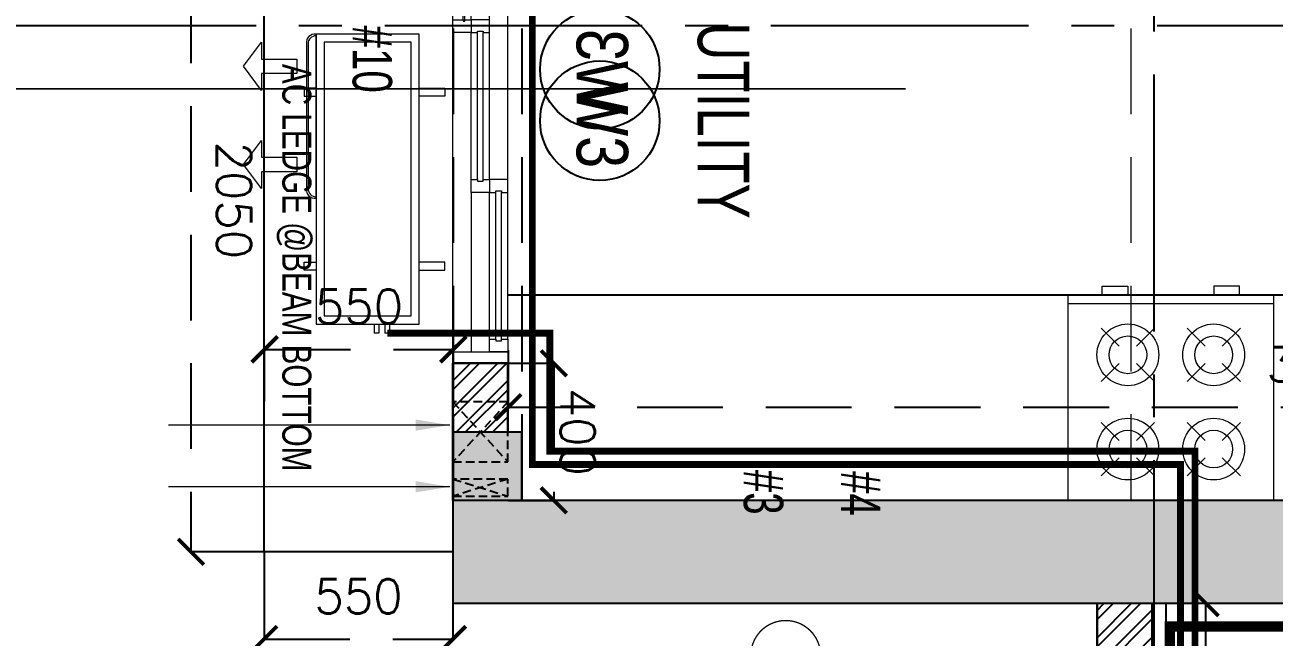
# Model space of a CAD drawing. Header units: millimetres. Extents: x -414464 to 1686, y -90036 to 108605.
# Drawn here: x -114048 to -110410, y -78533 to -76748 of the extents above; entities that cross this region are included whole.
import ezdxf
from ezdxf.enums import TextEntityAlignment as Align

# ---------------------------------------------------------------- set-up
doc = ezdxf.new("R2010")
doc.units = ezdxf.units.MM
doc.header["$LTSCALE"] = 1000
doc.header["$MEASUREMENT"] = 0
for name, pattern in [('$1$AUDIT_D_120904163729-0', [0]), ('$36$HIDDEN', [0.375, 0.25, -0.125]), ('3BHK-A$1$AUDIT_D_120904163729-0', [0]), ('3BHK-A$1$DASHED', [0.75, 0.5, -0.25]), ('3BHK-A$1$HIDDEN', [0.375, 0.25, -0.125]), ('3BHK-A$1$PHANTOM2', [1.25, 0.625, -0.125, 0.125, -0.125, 0.125, -0.125]), ('AUDIT_D_120904163729-0', [0]), ('T8 - TYPICAL FLOOR CORE$1$HIDDEN', [0.375, 0.25, -0.125]), ('T8(T9 IS SIMILAR) - DIMENSION & TEXTING$1$( Hidden )', [0.375, 0.25, -0.125]), ('T8(T9 IS SIMILAR) - DIMENSION & TEXTING$1$AUDIT_D_120904163729-0', [0]), ('T8(T9 IS SIMILAR) - DIMENSION & TEXTING$1$HIDDEN', [0.375, 0.25, -0.125]), ('T8(T9 IS SIMILAR)$1$$0$HIDDEN', [0.375, 0.25, -0.125]), ('T8(T9 IS SIMILAR)$1$HIDDEN', [0.375, 0.25, -0.125]), ('T8_PROFILE SECTIONS$0$HIDDEN', [0.375, 0.25, -0.125]), ('T8_PROFILE SECTIONS$0$PHANTOM2', [1.25, 0.625, -0.125, 0.125, -0.125, 0.125, -0.125]), ('T8_REFUGE COLUMNS$1$CENTER2', [1.125, 0.75, -0.125, 0.125, -0.125])]:
    doc.linetypes.add(name, pattern=pattern)
doc.layers.get('0').update_dxf_attribs({"linetype": 'AUDIT_D_120904163729-0'})
for name, color, linetype in [('$0$A-HATCH -160', 251, '$1$AUDIT_D_120904163729-0'), ('$21$A-DIMENSIONS', 2, '$36$HIDDEN'), ('3BHK-A$1$$0$a-KIT FIX', 251, 'Continuous'), ('3BHK-A$1$$0$a-window-no', 125, 'Continuous'), ('3BHK-A$1$A-HATCH -160', 251, '3BHK-A$1$AUDIT_D_120904163729-0'), ('a-rcc', 3, 'Continuous'), ('T8 - TYPICAL FLOOR CORE$1$A-DIMENSIONS', 2, 'T8 - TYPICAL FLOOR CORE$1$HIDDEN'), ('T8 - TYPICAL FLOOR CORE$1$A-SLAB SUNK-AC LEDGES', 251, 'T8 - TYPICAL FLOOR CORE$1$HIDDEN'), ('T8(T9 IS SIMILAR) - DIMENSION & TEXTING$1$A-DIMENSIONS', 2, 'T8(T9 IS SIMILAR) - DIMENSION & TEXTING$1$HIDDEN'), ('T8(T9 IS SIMILAR) - DIMENSION & TEXTING$1$A-FIRE FIGHTING', 7, 'T8(T9 IS SIMILAR) - DIMENSION & TEXTING$1$AUDIT_D_120904163729-0'), ('T8(T9 IS SIMILAR) - DIMENSION & TEXTING$1$a-window-no', 125, 'Continuous'), ('T8(T9 IS SIMILAR)$1$$6$a-beam 2', 50, 'Continuous'), ('T8(T9 IS SIMILAR)$1$S-BEAM', 20, 'T8(T9 IS SIMILAR)$1$$0$HIDDEN'), ('T8_PROFILE SECTIONS$0$A-PROFILE SECTIONS', 81, 'T8_PROFILE SECTIONS$0$PHANTOM2'), ('T8_REFUGE COLUMNS$1$A-CENTERLINE', 193, 'T8_REFUGE COLUMNS$1$CENTER2'), ('T8_REFUGE COLUMNS$1$A-RCC COLS', 3, 'Continuous'), ('T8_REFUGE COLUMNS$1$A-SHEAR WALL THICKENING', 3, 'Continuous'), ('T8_TYPICAL COLUMNS$1$A-RCC COLS', 3, 'Continuous'), ('T8_TYPICAL COLUMNS$1$A-SHEAR WALL THICKENING', 3, 'Continuous')]:
    doc.layers.add(name, color=color, linetype=linetype)
for name, color, linetype, lineweight in [('3BHK-A$1$$0$Window', 4, 'Continuous', 20), ('3BHK-A$1$$1$a-TOI-fixtures', 251, 'Continuous', 0), ('3BHK-A$1$$1$A-WALL- 160', 6, 'Continuous', 30), ('3BHK-A$1$A-AC DRAIN PIPE', 94, 'Continuous', 18), ('3BHK-A$1$A-AC PIPE', 151, 'Continuous', 20), ('3BHK-A$1$A-ODU', 30, 'Continuous', 20), ('3BHK-A$1$A-WALL- 160', 6, 'Continuous', 30), ('T8(T9 IS SIMILAR) - DIMENSION & TEXTING$1$a-Text', 4, 'Continuous', 0), ('T8(T9 IS SIMILAR) - DIMENSION & TEXTING$1$R0-18-10-2014-T1-1st Podium Floor Plan$0$Text', 2, 'Continuous', 0), ('T8(T9 IS SIMILAR) - DIMENSION & TEXTING$1$T8 - TYPICAL FLOOR CORE$0$$1$a-Text', 4, 'Continuous', 0), ('T8(T9 IS SIMILAR) - DIMENSION & TEXTING$1$U-IPD-WS-FIRE', 1, 'Continuous', 40), ('T8(T9 IS SIMILAR)$1$D&W', 8, 'Continuous', 25), ('T8(T9 IS SIMILAR)$1$SCPL BEAM', 191, 'T8(T9 IS SIMILAR)$1$$0$HIDDEN', 13), ('T8_REFUGE COLUMNS$1$A-COLUMN NO size reduce', 81, 'Continuous', 25)]:
    doc.layers.add(name, color=color, linetype=linetype, lineweight=lineweight)
doc.layers.add('T8_REFUGE COLUMNS$1$COL-HATCH', color=7, linetype='Continuous', lineweight=25, true_color=0xa3a3a3)
doc.styles.add('3BHK-A$1$$0$LODHA STANDERD', font='sanss___.ttf')
doc.styles.add('T8 - TYPICAL FLOOR CORE$1$Romans 1', font='romans.shx', dxfattribs={"height": 100})
doc.styles.add('T8(T9 IS SIMILAR) - DIMENSION & TEXTING$1$ARIAL ARROW', font='swisscl.ttf')
doc.styles.add('T8(T9 IS SIMILAR) - DIMENSION & TEXTING$1$LODHA STANDERD', font='sanss___.ttf')
doc.styles.add('T8(T9 IS SIMILAR) - DIMENSION & TEXTING$1$Romans 1', font='romans.shx', dxfattribs={"height": 100})
doc.styles.add('T8(T9 IS SIMILAR) - DIMENSION & TEXTING$1$T8 - TYPICAL FLOOR CORE$0$$1$ARIAL ARROW', font='swisscl.ttf')
doc.styles.add('T8(T9 IS SIMILAR) - DIMENSION & TEXTING$1$Tahoma', font='tahoma.ttf')
doc.dimstyles.new('T8 - TYPICAL FLOOR CORE$1$ALPINE S', dxfattribs={"dimscale": 0, "dimtxt": 100, "dimasz": 75, "dimexe": 0, "dimexo": 0, "dimgap": 75, "dimtad": 1, "dimdec": 0, "dimzin": 0, "dimdsep": 46, "dimtxsty": 'T8 - TYPICAL FLOOR CORE$1$Romans 1', "dimblk": 'T8 - TYPICAL FLOOR CORE$1$_ArchTick', "dimcen": 0.09, "dimclrd": 256, "dimclre": 256, "dimclrt": 7, "dimadec": 0, "dimazin": 0, "dimtfac": 1, "dimtdec": 0, "dimtofl": 0, "dimtmove": 1, "dimatfit": 0, "dimldrblk": 'T8 - TYPICAL FLOOR CORE$1$_Open90', "dimfxl": 1, "dimtolj": 1, "dimtzin": 0, "dimarcsym": 0})
doc.dimstyles.new('T8(T9 IS SIMILAR) - DIMENSION & TEXTING$1$ALPINE S', dxfattribs={"dimscale": 0, "dimtxt": 100, "dimasz": 75, "dimexe": 0, "dimexo": 0, "dimgap": 75, "dimtad": 1, "dimdec": 0, "dimzin": 0, "dimdsep": 46, "dimtxsty": 'T8(T9 IS SIMILAR) - DIMENSION & TEXTING$1$Romans 1', "dimblk": 'T8(T9 IS SIMILAR) - DIMENSION & TEXTING$1$_ArchTick', "dimcen": 0.09, "dimclrd": 256, "dimclre": 256, "dimclrt": 7, "dimadec": 0, "dimazin": 0, "dimtfac": 1, "dimtdec": 0, "dimtofl": 0, "dimtmove": 1, "dimatfit": 0, "dimldrblk": 'T8(T9 IS SIMILAR) - DIMENSION & TEXTING$1$_Open90', "dimfxl": 1, "dimtolj": 1, "dimtzin": 0, "dimarcsym": 0})
doc.dimstyles.new('T8(T9 IS SIMILAR) - DIMENSION & TEXTING$1$SAMATA STD', dxfattribs={"dimtxt": 100, "dimasz": 50, "dimexe": 50, "dimexo": 50, "dimgap": 10, "dimtad": 0, "dimdec": 0, "dimrnd": 5, "dimzin": 0, "dimdsep": 46, "dimtxsty": 'T8(T9 IS SIMILAR) - DIMENSION & TEXTING$1$Tahoma', "dimblk": 'T8(T9 IS SIMILAR) - DIMENSION & TEXTING$1$_Origin2', "dimcen": -50, "dimdle": 50, "dimclrd": 7, "dimclre": 7, "dimclrt": 7, "dimadec": 0, "dimazin": 0, "dimtfac": 1, "dimtdec": 0, "dimtmove": 1, "dimatfit": 3, "dimfxl": 150, "dimtfill": 1, "dimtolj": 1, "dimtzin": 0, "dimlwd": -1, "dimlwe": -1, "dimarcsym": 0})
pattern_1 = [(45, (-0.65, 1285.594), (-39.77475644, 39.77475644), []), (45, (25.864, 1285.594), (-39.77475644, 39.77475644), [])]

# ---------------------------------------------------------------- blocks, each defined once
blk = doc.blocks.new('T8_REFUGE COLUMNS$1$A$C277F3394')
at = {"layer": 'T8_REFUGE COLUMNS$1$A-SHEAR WALL THICKENING', "linetype": 'ByBlock', "true_color": 0xa3a3a3}
h = blk.add_hatch(color=253, dxfattribs=at)
h.dxf.hatch_style = 1
h.paths.add_polyline_path([(13070.2, -185), (13270.2, -185), (13270.2, -385), (13070.2, -385)])
at = {"layer": 'T8_REFUGE COLUMNS$1$A-SHEAR WALL THICKENING', "linetype": 'ByBlock'}
blk.add_lwpolyline([(13070.2, -185), (13270.2, -185), (13270.2, -385), (13070.2, -385)], close=True, dxfattribs=at)
blk = doc.blocks.new('T8_REFUGE COLUMNS$1$A$C46A13422')
at = {"layer": 'T8_REFUGE COLUMNS$1$A-SHEAR WALL THICKENING', "linetype": 'ByBlock'}
blk.add_blockref('T8_REFUGE COLUMNS$1$A$C277F3394', (-5609.8, -7500), dxfattribs=at)
blk = doc.blocks.new('T8_REFUGE COLUMNS')
at = {"layer": 'T8_REFUGE COLUMNS$1$COL-HATCH', "linetype": 'ByBlock'}
h = blk.add_hatch(color=256, dxfattribs=at)
h.dxf.hatch_style = 1
h.paths.add_polyline_path([(1218362.1, -5719609.9), (1218662.1, -5719609.9), (1218662.1, -5717174.9), (1218362.1, -5717174.9)])
at = {"layer": 'T8_REFUGE COLUMNS$1$A-CENTERLINE'}
for p, q in [((1216977.1, -5728808.5), (1216977.1, -5698299.6)), ((1223494.9, -5717567.4), (1182495.9, -5717567.4))]:
    blk.add_line(p, q, dxfattribs=at)
at = {"layer": 'T8_REFUGE COLUMNS$1$A-COLUMN NO size reduce', "linetype": 'ByBlock', "const_width": 3.9, "elevation": 0}
blk.add_lwpolyline([(1218814.1, -5718742.1, -1), (1218814.1, -5718539), (1219416.5, -5718539, -1), (1219416.5, -5718742.1)], format="xyb", close=True, dxfattribs=at)
at = {"layer": 'T8_REFUGE COLUMNS$1$A-RCC COLS', "linetype": 'ByBlock'}
blk.add_lwpolyline([(1218362.1, -5719609.9), (1218662.1, -5719609.9), (1218662.1, -5717174.9), (1218362.1, -5717174.9)], close=True, dxfattribs=at)
blk.add_blockref('T8_REFUGE COLUMNS$1$A$C46A13422', (1210702.1, -5711724.9), dxfattribs=at)
blk = doc.blocks.new('T8_TYPICAL COLUMNS$1$A$C277F3394')
at = {"layer": 'T8_TYPICAL COLUMNS$1$A-SHEAR WALL THICKENING', "linetype": 'ByBlock'}
h = blk.add_hatch(color=31, dxfattribs=at)
h.dxf.hatch_style = 1
h.paths.add_polyline_path([(13070.2, -185), (13270.2, -185), (13270.2, -385), (13070.2, -385)])
blk.add_lwpolyline([(13070.2, -185), (13270.2, -185), (13270.2, -385), (13070.2, -385)], close=True, dxfattribs=at)
blk = doc.blocks.new('T8_TYPICAL COLUMNS$1$A$C46A13422')
at = {"layer": 'T8_TYPICAL COLUMNS$1$A-SHEAR WALL THICKENING', "linetype": 'ByBlock'}
blk.add_blockref('T8_TYPICAL COLUMNS$1$A$C277F3394', (-5609.8, -7500), dxfattribs=at)
blk = doc.blocks.new('T8_TYPICAL COLUMNS')
at = {"layer": 'T8_TYPICAL COLUMNS$1$A-RCC COLS', "linetype": 'ByBlock'}
for name, p in [('T8_REFUGE COLUMNS', (0, 0)), ('T8_TYPICAL COLUMNS$1$A$C46A13422', (1210702.1, -5711724.9))]:
    blk.add_blockref(name, p, dxfattribs=at)
blk = doc.blocks.new('3BHK-A$1$$0$1500')
at = {"layer": '3BHK-A$1$$0$Window', "color": 1, "lineweight": 13}
for p, q in [((1150276.5, -5694418.8), (1148842.5, -5694418.8)), ((1149307.5, -5694418.8), (1148880, -5694418.8)), ((1149307.5, -5694472.1), (1148880, -5694472.1)), ((1149773.7, -5694472.1), (1149345, -5694472.1)), ((1149811.2, -5694472.1), (1150276.5, -5694472.1)), ((1149307.5, -5694525.5), (1148842.5, -5694525.5)), ((1149773.7, -5694525.5), (1149345, -5694525.5)), ((1150239, -5694525.5), (1149811.2, -5694525.5)), ((1149773.7, -5694578.8), (1148842.5, -5694578.8)), ((1150239, -5694578.8), (1149811.2, -5694578.8))]:
    blk.add_line(p, q, dxfattribs=at)
at = {"layer": '3BHK-A$1$$0$Window', "color": 5, "lineweight": 13}
for p, q in [((1149307.5, -5694449.1), (1148880, -5694449.1)), ((1149307.5, -5694453.6), (1148880, -5694453.6)), ((1149773.7, -5694490.7), (1149345, -5694490.7)), ((1149773.7, -5694506.9), (1149345, -5694506.9)), ((1150239, -5694544.1), (1149811.2, -5694544.1)), ((1150239, -5694560.2), (1149811.2, -5694560.2))]:
    blk.add_line(p, q, dxfattribs=at)
at = {"layer": '3BHK-A$1$$0$Window', "color": 4, "lineweight": 13}
for points in [[(1148842.5, -5694418.8), (1148809.5, -5694418.8), (1148809.5, -5694578.8), (1148842.5, -5694578.8)], [(1148880, -5694453.6), (1148880, -5694472.1), (1148842.5, -5694472.1), (1148842.5, -5694418.8), (1148880, -5694418.8), (1148880, -5694449.1), (1148875.5, -5694449.1), (1148875.5, -5694453.6)], [(1149307.5, -5694453.6), (1149307.5, -5694472.1), (1149345, -5694472.1), (1149345, -5694418.8), (1149307.5, -5694418.8), (1149307.5, -5694449.1), (1149312, -5694449.1), (1149312, -5694453.6)], [(1150309.5, -5694418.8), (1150276.5, -5694418.8), (1150276.5, -5694578.8), (1150309.5, -5694578.8)], [(1149345, -5694506.9), (1149345, -5694525.5), (1149307.5, -5694525.5), (1149307.5, -5694472.1), (1149345, -5694472.1), (1149345, -5694490.7), (1149340.5, -5694490.7), (1149340.5, -5694506.9)], [(1149773.7, -5694506.9), (1149773.7, -5694525.5), (1149811.2, -5694525.5), (1149811.2, -5694472.1), (1149773.7, -5694472.1), (1149773.7, -5694490.7), (1149778.2, -5694490.7), (1149778.2, -5694506.9)], [(1149811.2, -5694560.2), (1149811.2, -5694578.8), (1149773.7, -5694578.8), (1149773.7, -5694525.5), (1149811.2, -5694525.5), (1149811.2, -5694544.1), (1149806.7, -5694544.1), (1149806.7, -5694560.2)], [(1150239, -5694560.2), (1150239, -5694578.8), (1150276.5, -5694578.8), (1150276.5, -5694525.5), (1150239, -5694525.5), (1150239, -5694544.1), (1150243.5, -5694544.1), (1150243.5, -5694560.2)]]:
    blk.add_lwpolyline(points, close=True, dxfattribs=at)
blk = doc.blocks.new('3BHK-A$1$$0$WINDOW TAG')
at = {"layer": '3BHK-A$1$$0$a-window-no'}
blk.add_circle((0, 0), 174.1, dxfattribs=at)
at = {"layer": '3BHK-A$1$$0$a-window-no', "style": '3BHK-A$1$$0$LODHA STANDERD'}
blk.add_attdef('WINDOW', text='', height=150, dxfattribs=at).set_placement((11.3, 2.8), align=Align.MIDDLE_CENTER)
blk = doc.blocks.new('3BHK-A$1$$0$RANGE-flat-1')
at = {"layer": '3BHK-A$1$$1$a-TOI-fixtures'}
for p, q in [((-575, -600), (-575, 0)), ((-600, -100), (-625, -100)), ((-625, -100), (-625, -175)), ((-450, -150), (-502.8, -97.2)), ((-400, -150), (-347.2, -97.2)), ((-175, -150), (-227.8, -97.2)), ((-125, -150), (-72.2, -97.2)), ((-625, -175), (-600, -175)), ((-450, -200), (-502.8, -252.8)), ((-400, -200), (-347.2, -252.8)), ((-175, -200), (-227.8, -252.8)), ((-125, -200), (-72.2, -252.8)), ((-450, -400), (-502.8, -347.2)), ((-400, -400), (-347.2, -347.2)), ((-175, -400), (-227.8, -347.2)), ((-125, -400), (-72.2, -347.2)), ((-625, -425), (-600, -425)), ((-625, -500), (-625, -425)), ((-450, -450), (-502.8, -502.8)), ((-400, -450), (-347.2, -502.8)), ((-175, -450), (-227.8, -502.8)), ((-125, -450), (-72.2, -502.8)), ((-600, -500), (-625, -500))]:
    blk.add_line(p, q, dxfattribs=at)
blk.add_lwpolyline([(-600, -600), (0, -600), (0, 0), (-600, 0)], close=True, dxfattribs=at)
for centre, radius in [((-425, -175), 90), ((-150, -175), 90), ((-425, -175), 55), ((-150, -175), 55), ((-425, -425), 90), ((-150, -425), 90), ((-425, -425), 55), ((-150, -425), 55)]:
    blk.add_circle(centre, radius, dxfattribs=at)
blk = doc.blocks.new('3BHK-A$1$odu1')
at = {"layer": '3BHK-A$1$A-ODU'}
for p, q in [((258.1, -900), (258.1, -926.8)), ((271.4, -900), (271.4, -926.8)), ((289, -900), (289, -926.8)), ((302.3, -900), (302.3, -926.8)), ((271.4, -926.8), (258.1, -926.8)), ((302.3, -926.8), (289, -926.8))]:
    blk.add_line(p, q, dxfattribs=at)
for points in [[(88.5, -533), (88.5, -55, 0.504861), (60.4, -82.8), (60.4, -505.3, 0.504861)], [(88.5, -528.7), (88.5, -59.3), (88.5, -59.3, 0.414214), (65.1, -82.8), (65.1, -505.3, 0.414214), (88.5, -528.7)]]:
    blk.add_lwpolyline(points, format="xyb", close=True, dxfattribs=at)
for points in [[(388.5, -900), (388.5, -55), (88.5, -55), (88.5, -900)], [(365.1, -876.5), (365.1, -78.5), (112, -78.5), (112, -876.5)]]:
    blk.add_lwpolyline(points, close=True, dxfattribs=at)
at = {"layer": '3BHK-A$1$A-ODU', "color": 0, "lineweight": 20, "ltscale": 300}
for points in [[(32, -169.4), (-70.1, -169.4), (-70.1, -218.7), (-122.9, -148.3), (-70.1, -77.9), (-70.1, -127.2), (32, -127.2)], [(32, -456), (-70.1, -456), (-70.1, -505.3), (-122.9, -434.9), (-70.1, -364.4), (-70.1, -413.7), (32, -413.7)]]:
    blk.add_lwpolyline(points, close=True, dxfattribs=at)
at = {"layer": '3BHK-A$1$A-ODU', "color": 3}
for points in [[(88.5, -212.3), (53.8, -212.3), (53.8, -235.7), (88.5, -235.7)], [(388.5, -212.3), (463.5, -212.3), (463.5, -235.7), (388.5, -235.7)], [(88.5, -742.7), (53.8, -742.7), (53.8, -719.3), (88.5, -719.3)], [(388.5, -742.7), (463.5, -742.7), (463.5, -719.3), (388.5, -719.3)]]:
    blk.add_lwpolyline(points, dxfattribs=at)
blk = doc.blocks.new('3BHK-A')
at = {"layer": '3BHK-A$1$A-HATCH -160', "linetype": 'ByBlock'}
h = blk.add_hatch(dxfattribs=at)
h.set_pattern_fill('ANSI32', color=256, scale=150)
h.set_pattern_definition(pattern_1)
h.paths.add_polyline_path([(1193257.7, -5717734.7), (1193882.6, -5717734.7), (1193882.6, -5717574.7), (1193257.7, -5717574.7)])
h = blk.add_hatch(dxfattribs=at)
h.set_pattern_fill('ANSI32', color=256, scale=150)
h.set_pattern_definition(pattern_1)
h.paths.add_polyline_path([(1194382.1, -5719609.9), (1194582.2, -5719609.9), (1194582.2, -5719449.9), (1194382.1, -5719449.9)])
at = {"linetype": '3BHK-A$1$HIDDEN', "ltscale": 0.1}
for p, q in [((1194244.6, -5719449.9, -0.5), (1194194.6, -5719609.9, -0.5)), ((1194244.6, -5719609.9, -0.5), (1194194.6, -5719449.9, -0.5)), ((1194469.6, -5719609.9, -0.5), (1194294.6, -5719449.9, -0.5)), ((1194469.6, -5719449.9, -0.5), (1194294.6, -5719609.9, -0.5))]:
    blk.add_line(p, q, dxfattribs=at)
at = {"linetype": '3BHK-A$1$HIDDEN', "ltscale": 0.1, "elevation": -0.5}
for points in [[(1194244.6, -5719609.9), (1194194.6, -5719609.9), (1194194.6, -5719449.9), (1194244.6, -5719449.9)], [(1194469.6, -5719609.9), (1194294.6, -5719609.9), (1194294.6, -5719449.9), (1194469.6, -5719449.9)]]:
    blk.add_lwpolyline(points, close=True, dxfattribs=at)
at = {"layer": '3BHK-A$1$$0$a-KIT FIX', "color": 1}
blk.add_line((1194782.3, -5719448.6, 0), (1194782.3, -5715474, 0), dxfattribs=at)
at = {"layer": '3BHK-A$1$$1$A-WALL- 160', "linetype": 'ByBlock'}
for p, q in [((1194382.1, -5719449.9, -1), (1194582.2, -5719449.9, -0.5)), ((1194582.2, -5719609.9, -0.5), (1194582.2, -5719449.9, -0.5)), ((1194382.1, -5719609.9, -0.5), (1194582.2, -5719609.9, -0.5))]:
    blk.add_line(p, q, dxfattribs=at)
at = {"layer": '3BHK-A$1$A-AC DRAIN PIPE', "linetype": '3BHK-A$1$PHANTOM2', "ltscale": 0.1, "const_width": 20, "elevation": 0.1}
blk.add_lwpolyline([(1194669.9, -5719801.3), (1194669.9, -5719327.4), (1194326, -5719327.4), (1194326, -5717448.4), (1192557.7, -5717448.4)], dxfattribs=at)
at = {"layer": '3BHK-A$1$A-AC PIPE', "linetype": '3BHK-A$1$DASHED', "ltscale": 0.1, "const_width": 20, "elevation": 0.1}
blk.add_lwpolyline([(1192557.7, -5717490.6), (1194287.3, -5717490.6), (1194287.3, -5719378.7), (1196372.9, -5719378.7), (1196372.9, -5719589)], dxfattribs=at)
at = {"layer": '3BHK-A$1$A-WALL- 160', "linetype": 'ByBlock'}
for p, q in [((1193882.6, -5717573.4, 0), (1193257.7, -5717573.4, 0)), ((1193882.6, -5717733.4, 0), (1193257.7, -5717733.4, 0))]:
    blk.add_line(p, q, dxfattribs=at)
at = {"layer": '3BHK-A$1$$0$a-KIT FIX', "extrusion": (0, 0, -1), "zscale": -0.9999999999999998}
blk.add_blockref('3BHK-A$1$$0$RANGE-flat-1', (-1194181.9, -5717218.8, 0), dxfattribs=at)
at = {"layer": '3BHK-A$1$$0$a-window-no'}
ref = blk.add_blockref('3BHK-A$1$$0$WINDOW TAG', (1195439.7, -5719182.1, 0), dxfattribs=dict(at, xscale=-1))
ref.add_attrib('WINDOW', 'W3', dxfattribs={"height": 150, "style": '3BHK-A$1$$0$LODHA STANDERD', "width": 0.8}).set_placement((1195431.3, -5719174.6, 0), align=Align.MIDDLE_CENTER)
at = {"layer": '3BHK-A$1$$1$A-WALL- 160', "linetype": 'ByBlock', "rotation": 180}
blk.add_blockref('3BHK-A$1$$0$1500', (2344891.7, -11414028.7, -0.5), dxfattribs=at)
at = {"layer": '3BHK-A$1$A-ODU', "xscale": -0.9999999999999977, "rotation": 269.9999207463206}
blk.add_blockref('3BHK-A$1$odu1', (1195596.8, -5720097, 0.1), dxfattribs=at)
blk = doc.blocks.new('T8 - TYPICAL FLOOR CORE$1$_ArchTick')
at = {"color": 0, "linetype": 'ByBlock', "const_width": 0.15}
blk.add_lwpolyline([(-0.5, -0.5), (0.5, 0.5)], dxfattribs=at)
blk = doc.blocks.new('*D4615')
at = {"layer": 'T8 - TYPICAL FLOOR CORE$1$A-DIMENSIONS', "linetype": 'T8 - TYPICAL FLOOR CORE$1$HIDDEN', "lineweight": -2, "transparency": 16777216}
for p, q in [((1218074.2, -5719608.6), (1217921.7, -5719608.6)), ((1218074.2, -5720158.4), (1217921.7, -5720158.4))]:
    blk.add_line(p, q, dxfattribs=at)
at = {"layer": 'T8 - TYPICAL FLOOR CORE$1$A-DIMENSIONS', "lineweight": -2, "transparency": 16777216}
blk.add_line((1217921.7, -5720158.4), (1217921.7, -5719608.6), dxfattribs=at)
at = {"layer": 'T8 - TYPICAL FLOOR CORE$1$A-DIMENSIONS', "linetype": 'ByBlock', "lineweight": -2, "transparency": 16777216, "xscale": 75, "yscale": 75, "zscale": 75}
for p, rotation in [((1217921.7, -5719608.6), 90), ((1217921.7, -5720158.4), 270)]:
    blk.add_blockref('T8 - TYPICAL FLOOR CORE$1$_ArchTick', p, dxfattribs=dict(at, rotation=rotation))
at = {"layer": 'T8 - TYPICAL FLOOR CORE$1$A-DIMENSIONS', "color": 7, "linetype": 'ByBlock', "transparency": 16777216, "insert": (1217796.7, -5719883.5), "char_height": 100, "attachment_point": 5, "rotation": 90, "style": 'T8 - TYPICAL FLOOR CORE$1$Romans 1'}
blk.add_mtext('\\A1;550', dxfattribs=at)
blk = doc.blocks.new('T8 - TYPICAL FLOOR CORE$1$_Open90')
at = {"color": 0, "linetype": 'ByBlock', "lineweight": -2}
for p, q in [((-0.5, 0.5), (0, 0)), ((0, 0), (-1, 0)), ((0, 0), (-0.5, -0.5))]:
    blk.add_line(p, q, dxfattribs=at)
blk = doc.blocks.new('T8(T9 IS SIMILAR) - DIMENSION & TEXTING$1$WINDOW TAG')
at = {"layer": 'T8(T9 IS SIMILAR) - DIMENSION & TEXTING$1$a-window-no'}
blk.add_circle((0, 0), 174.1, dxfattribs=at)
at = {"layer": 'T8(T9 IS SIMILAR) - DIMENSION & TEXTING$1$a-window-no', "style": 'T8(T9 IS SIMILAR) - DIMENSION & TEXTING$1$LODHA STANDERD'}
blk.add_attdef('WINDOW', text='', height=150, dxfattribs=at).set_placement((11.3, 2.8), align=Align.MIDDLE_CENTER)
blk = doc.blocks.new('T8(T9 IS SIMILAR) - DIMENSION & TEXTING$1$_ArchTick')
at = {"color": 0, "linetype": 'ByBlock', "const_width": 0.15}
blk.add_lwpolyline([(-0.5, -0.5), (0.5, 0.5)], dxfattribs=at)
blk = doc.blocks.new('*D1469')
at = {"layer": 'T8(T9 IS SIMILAR) - DIMENSION & TEXTING$1$A-DIMENSIONS', "linetype": 'T8(T9 IS SIMILAR) - DIMENSION & TEXTING$1$HIDDEN', "lineweight": -2, "transparency": 16777216}
for p, q in [((1218661.9, -5717573.6), (1218661.9, -5717417.3)), ((1219286.8, -5717573.6), (1219286.8, -5717417.3))]:
    blk.add_line(p, q, dxfattribs=at)
at = {"layer": 'T8(T9 IS SIMILAR) - DIMENSION & TEXTING$1$A-DIMENSIONS', "lineweight": -2, "transparency": 16777216}
blk.add_line((1218661.9, -5717417.3), (1219286.8, -5717417.3), dxfattribs=at)
at = {"layer": 'T8(T9 IS SIMILAR) - DIMENSION & TEXTING$1$A-DIMENSIONS', "linetype": 'ByBlock', "lineweight": -2, "transparency": 16777216, "xscale": 75, "yscale": 75, "zscale": 75, "rotation": 180}
blk.add_blockref('T8(T9 IS SIMILAR) - DIMENSION & TEXTING$1$_ArchTick', (1218661.9, -5717417.3), dxfattribs=at)
at = {"layer": 'T8(T9 IS SIMILAR) - DIMENSION & TEXTING$1$A-DIMENSIONS', "linetype": 'ByBlock', "lineweight": -2, "transparency": 16777216, "xscale": 75, "yscale": 75, "zscale": 75}
blk.add_blockref('T8(T9 IS SIMILAR) - DIMENSION & TEXTING$1$_ArchTick', (1219286.8, -5717417.3), dxfattribs=at)
at = {"layer": 'T8(T9 IS SIMILAR) - DIMENSION & TEXTING$1$A-DIMENSIONS', "color": 7, "linetype": 'ByBlock', "transparency": 16777216, "insert": (1218974.4, -5717292.3), "char_height": 100, "attachment_point": 5, "style": 'T8(T9 IS SIMILAR) - DIMENSION & TEXTING$1$Romans 1'}
blk.add_mtext('\\A1;625', dxfattribs=at)
blk = doc.blocks.new('T8(T9 IS SIMILAR) - DIMENSION & TEXTING$1$_Open90')
at = {"color": 0, "linetype": 'ByBlock', "lineweight": -2}
for p, q in [((-0.5, 0.5), (0, 0)), ((0, 0), (-1, 0)), ((0, 0), (-0.5, -0.5))]:
    blk.add_line(p, q, dxfattribs=at)
blk = doc.blocks.new('*D1399')
at = {"layer": 'T8(T9 IS SIMILAR) - DIMENSION & TEXTING$1$A-DIMENSIONS', "linetype": 'T8(T9 IS SIMILAR) - DIMENSION & TEXTING$1$HIDDEN', "lineweight": -2, "transparency": 16777216}
for p, q in [((1217925.4, -5715473.9), (1218090.1, -5715473.9)), ((1217924.5, -5719448.6), (1218090.1, -5719448.6))]:
    blk.add_line(p, q, dxfattribs=at)
at = {"layer": 'T8(T9 IS SIMILAR) - DIMENSION & TEXTING$1$A-DIMENSIONS', "lineweight": -2, "transparency": 16777216}
blk.add_line((1218090.1, -5719448.6), (1218090.1, -5715473.9), dxfattribs=at)
at = {"layer": 'T8(T9 IS SIMILAR) - DIMENSION & TEXTING$1$A-DIMENSIONS', "linetype": 'ByBlock', "lineweight": -2, "transparency": 16777216, "xscale": 75, "yscale": 75, "zscale": 75}
for p, rotation in [((1218090.1, -5715473.9), 90), ((1218090.1, -5719448.6), 270)]:
    blk.add_blockref('T8(T9 IS SIMILAR) - DIMENSION & TEXTING$1$_ArchTick', p, dxfattribs=dict(at, rotation=rotation))
at = {"layer": 'T8(T9 IS SIMILAR) - DIMENSION & TEXTING$1$A-DIMENSIONS', "color": 7, "linetype": 'ByBlock', "transparency": 16777216, "insert": (1217965.1, -5717069.1), "char_height": 100, "attachment_point": 5, "rotation": 90, "style": 'T8(T9 IS SIMILAR) - DIMENSION & TEXTING$1$Romans 1'}
blk.add_mtext('\\A1;3975', dxfattribs=at)
blk = doc.blocks.new('*D1401')
at = {"layer": 'T8(T9 IS SIMILAR) - DIMENSION & TEXTING$1$A-DIMENSIONS', "linetype": 'T8(T9 IS SIMILAR) - DIMENSION & TEXTING$1$HIDDEN', "lineweight": -2, "transparency": 16777216}
for p, q in [((1217962.4, -5719448.6), (1217962.4, -5719316)), ((1218362.3, -5719448.6), (1218362.3, -5719316))]:
    blk.add_line(p, q, dxfattribs=at)
at = {"layer": 'T8(T9 IS SIMILAR) - DIMENSION & TEXTING$1$A-DIMENSIONS', "lineweight": -2, "transparency": 16777216}
blk.add_line((1217962.4, -5719316), (1218362.3, -5719316), dxfattribs=at)
at = {"layer": 'T8(T9 IS SIMILAR) - DIMENSION & TEXTING$1$A-DIMENSIONS', "linetype": 'ByBlock', "lineweight": -2, "transparency": 16777216, "xscale": 75, "yscale": 75, "zscale": 75, "rotation": 180}
blk.add_blockref('T8(T9 IS SIMILAR) - DIMENSION & TEXTING$1$_ArchTick', (1217962.4, -5719316), dxfattribs=at)
at = {"layer": 'T8(T9 IS SIMILAR) - DIMENSION & TEXTING$1$A-DIMENSIONS', "linetype": 'ByBlock', "lineweight": -2, "transparency": 16777216, "xscale": 75, "yscale": 75, "zscale": 75}
blk.add_blockref('T8(T9 IS SIMILAR) - DIMENSION & TEXTING$1$_ArchTick', (1218362.3, -5719316), dxfattribs=at)
at = {"layer": 'T8(T9 IS SIMILAR) - DIMENSION & TEXTING$1$A-DIMENSIONS', "color": 7, "linetype": 'ByBlock', "transparency": 16777216, "insert": (1218162.3, -5719246.3), "char_height": 100, "attachment_point": 5, "style": 'T8(T9 IS SIMILAR) - DIMENSION & TEXTING$1$Romans 1'}
blk.add_mtext('\\A1;400', dxfattribs=at)
blk = doc.blocks.new('T8(T9 IS SIMILAR) - DIMENSION & TEXTING$1$A$C7A147FD6')
at = {"layer": 'T8(T9 IS SIMILAR) - DIMENSION & TEXTING$1$U-IPD-WS-FIRE', "color": 241, "linetype": 'T8(T9 IS SIMILAR) - DIMENSION & TEXTING$1$( Hidden )', "ltscale": 2, "const_width": 30, "elevation": -0.6}
blk.add_lwpolyline([(15392.2, 3510.8), (15222.1, 3510.8), (15222.1, -1346.4), (14768.2, -1346.4), (14768.2, -2147.3), (11278, -2147.3), (11278, -1175.2), (10838.4, -1175.2), (10838.4, -353), (9573.9, -353), (9573.9, 86.8), (9573.9, 1112.5), (-6794.4, 1112.5)], dxfattribs=at)
blk = doc.blocks.new('T8(T9 IS SIMILAR) - DIMENSION & TEXTING$1$_Origin2')
at = {"color": 0, "linetype": 'ByBlock', "lineweight": -2}
blk.add_line((-0.5, 0), (-1, 0), dxfattribs=at)
for radius in [0.5, 0.25]:
    blk.add_circle((0, 0), radius, dxfattribs=at)
blk = doc.blocks.new('*D1251')
at = {"layer": 'T8(T9 IS SIMILAR) - DIMENSION & TEXTING$1$A-DIMENSIONS', "linetype": 'T8(T9 IS SIMILAR) - DIMENSION & TEXTING$1$HIDDEN', "lineweight": -2, "transparency": 16777216}
for p, q in [((1216462.3, -5720159.9), (1216462.3, -5720372.9)), ((1218512.1, -5720159.9), (1218512.1, -5720372.9))]:
    blk.add_line(p, q, dxfattribs=at)
at = {"layer": 'T8(T9 IS SIMILAR) - DIMENSION & TEXTING$1$A-DIMENSIONS', "lineweight": -2, "transparency": 16777216}
blk.add_line((1216462.3, -5720372.9), (1218512.1, -5720372.9), dxfattribs=at)
at = {"layer": 'T8(T9 IS SIMILAR) - DIMENSION & TEXTING$1$A-DIMENSIONS', "linetype": 'ByBlock', "lineweight": -2, "transparency": 16777216, "xscale": 75, "yscale": 75, "zscale": 75, "rotation": 180}
blk.add_blockref('T8(T9 IS SIMILAR) - DIMENSION & TEXTING$1$_ArchTick', (1216462.3, -5720372.9), dxfattribs=at)
at = {"layer": 'T8(T9 IS SIMILAR) - DIMENSION & TEXTING$1$A-DIMENSIONS', "linetype": 'ByBlock', "lineweight": -2, "transparency": 16777216, "xscale": 75, "yscale": 75, "zscale": 75}
blk.add_blockref('T8(T9 IS SIMILAR) - DIMENSION & TEXTING$1$_ArchTick', (1218512.1, -5720372.9), dxfattribs=at)
at = {"layer": 'T8(T9 IS SIMILAR) - DIMENSION & TEXTING$1$A-DIMENSIONS', "color": 7, "linetype": 'ByBlock', "transparency": 16777216, "insert": (1217487.2, -5720247.9), "char_height": 100, "attachment_point": 5, "style": 'T8(T9 IS SIMILAR) - DIMENSION & TEXTING$1$Romans 1'}
blk.add_mtext('\\A1;2050', dxfattribs=at)
blk = doc.blocks.new('*D1252')
at = {"layer": 'T8(T9 IS SIMILAR) - DIMENSION & TEXTING$1$A-DIMENSIONS', "linetype": 'T8(T9 IS SIMILAR) - DIMENSION & TEXTING$1$HIDDEN', "lineweight": -2, "transparency": 16777216}
for p, q in [((1218512.1, -5719609.9), (1218766.7, -5719609.9)), ((1218512.1, -5720159.9), (1218766.7, -5720159.9))]:
    blk.add_line(p, q, dxfattribs=at)
at = {"layer": 'T8(T9 IS SIMILAR) - DIMENSION & TEXTING$1$A-DIMENSIONS', "lineweight": -2, "transparency": 16777216}
blk.add_line((1218766.7, -5720159.9), (1218766.7, -5719609.9), dxfattribs=at)
at = {"layer": 'T8(T9 IS SIMILAR) - DIMENSION & TEXTING$1$A-DIMENSIONS', "linetype": 'ByBlock', "lineweight": -2, "transparency": 16777216, "xscale": 75, "yscale": 75, "zscale": 75}
for p, rotation in [((1218766.7, -5719609.9), 90), ((1218766.7, -5720159.9), 270)]:
    blk.add_blockref('T8(T9 IS SIMILAR) - DIMENSION & TEXTING$1$_ArchTick', p, dxfattribs=dict(at, rotation=rotation))
at = {"layer": 'T8(T9 IS SIMILAR) - DIMENSION & TEXTING$1$A-DIMENSIONS', "color": 7, "linetype": 'ByBlock', "transparency": 16777216, "insert": (1218641.7, -5719884.9), "char_height": 100, "attachment_point": 5, "rotation": 90, "style": 'T8(T9 IS SIMILAR) - DIMENSION & TEXTING$1$Romans 1'}
blk.add_mtext('\\A1;550', dxfattribs=at)
blk = doc.blocks.new('T8_PROFILE SECTIONS$0$MH')
at = {"layer": 'T8_PROFILE SECTIONS$0$A-PROFILE SECTIONS', "linetype": 'T8_PROFILE SECTIONS$0$HIDDEN', "ltscale": 2}
h = blk.add_hatch(color=256, dxfattribs=at)
h.dxf.hatch_style = 1
h.paths.add_polyline_path([(1140339.1, -5697424.8), (1140519.9, -5697528.1), (1140339.1, -5697631.3)])
at = {"layer": 'T8_PROFILE SECTIONS$0$A-PROFILE SECTIONS', "linetype": 'T8_PROFILE SECTIONS$0$HIDDEN', "ltscale": 2, "const_width": 5}
blk.add_lwpolyline([(1140339.1, -5697424.8), (1140339.1, -5697424.8), (1140519.9, -5697528.1), (1140339.1, -5697631.3)], close=True, dxfattribs=at)
blk.add_lwpolyline([(1140339.1, -5697424.8), (1140339.1, -5700565.7)], dxfattribs=at)
blk = doc.blocks.new('PROFILE SECTION LINE T9')
at = {"layer": 'T8_PROFILE SECTIONS$0$A-PROFILE SECTIONS', "linetype": 'ByBlock', "xscale": -1, "rotation": 180}
blk.add_blockref('T8_PROFILE SECTIONS$0$MH', (-1108895.4, -5707241.5, 0), dxfattribs=at)
blk = doc.blocks.new('T8 - TYPICAL FLOOR CORE')
at = {"layer": 'T8 - TYPICAL FLOOR CORE$1$A-SLAB SUNK-AC LEDGES', "linetype": 'ByBlock'}
for p, q in [((1218512.1, -5719609.9), (1218512.1, -5720159.9)), ((1218512.1, -5720159.9), (1216462.3, -5720159.9))]:
    blk.add_line(p, q, dxfattribs=at)
at = {"layer": 'T8 - TYPICAL FLOOR CORE$1$A-DIMENSIONS', "linetype": 'ByBlock'}
dim = blk.add_linear_dim(base=(1217921.7, -5719608.6), p1=(1218074.2, -5720158.4, 0), p2=(1218074.2, -5719608.6, 0), angle=90, dimstyle='T8 - TYPICAL FLOOR CORE$1$ALPINE S', override={"dimscale": 1, "dimfxl": 5, "dimarcsym": 1}, dxfattribs=at)
dim.commit()
dim.dimension.update_dxf_attribs({"geometry": '*D4615', "text_midpoint": (1217796.7, -5719883.5)})
blk = doc.blocks.new('T8(T9 IS SIMILAR) - DIMENSION & TEXTING')
at = {"layer": 'T8(T9 IS SIMILAR) - DIMENSION & TEXTING$1$A-FIRE FIGHTING', "linetype": 'ByBlock'}
blk.add_blockref('T8(T9 IS SIMILAR) - DIMENSION & TEXTING$1$A$C7A147FD6', (1207452.3, -5715374), dxfattribs=at)
at = {"layer": 'T8(T9 IS SIMILAR) - DIMENSION & TEXTING$1$a-window-no'}
ref = blk.add_blockref('T8(T9 IS SIMILAR) - DIMENSION & TEXTING$1$WINDOW TAG', (1217254.9, -5719182.1), dxfattribs=at)
ref.add_attrib('WINDOW', 'W3', dxfattribs={"height": 150, "style": 'T8(T9 IS SIMILAR) - DIMENSION & TEXTING$1$LODHA STANDERD', "width": 0.8}).set_placement((1217267.6, -5719174.6), align=Align.MIDDLE_CENTER)
at = {"layer": 'T8(T9 IS SIMILAR) - DIMENSION & TEXTING$1$a-Text', "style": 'T8(T9 IS SIMILAR) - DIMENSION & TEXTING$1$ARIAL ARROW'}
blk.add_text('UTILITY', height=150, dxfattribs=at).set_placement((1216968.3, -5718896.8))
at = {"layer": 'T8(T9 IS SIMILAR) - DIMENSION & TEXTING$1$R0-18-10-2014-T1-1st Podium Floor Plan$0$Text', "linetype": 'ByBlock', "style": 'T8(T9 IS SIMILAR) - DIMENSION & TEXTING$1$ARIAL ARROW'}
blk.add_text('#10', height=114.75, dxfattribs=at).set_placement((1216977.4, -5719902))
at = {"layer": 'T8(T9 IS SIMILAR) - DIMENSION & TEXTING$1$R0-18-10-2014-T1-1st Podium Floor Plan$0$Text', "char_height": 114.75, "width": 1771.034, "attachment_point": 9, "style": 'T8(T9 IS SIMILAR) - DIMENSION & TEXTING$1$ARIAL ARROW'}
for s, insert in [('#4', (1218407.4, -5718479.2, 0)), ('#3', (1218403.8, -5718764.2))]:
    blk.add_mtext(s, dxfattribs=dict(at, insert=insert))
at = {"layer": 'T8(T9 IS SIMILAR) - DIMENSION & TEXTING$1$T8 - TYPICAL FLOOR CORE$0$$1$a-Text', "style": 'T8(T9 IS SIMILAR) - DIMENSION & TEXTING$1$T8 - TYPICAL FLOOR CORE$0$$1$ARIAL ARROW'}
blk.add_text('AC LEDGE @BEAM BOTTOM', height=84.375, dxfattribs=at).set_placement((1217089.4, -5720106.8, 0))
at = {"layer": 'T8(T9 IS SIMILAR) - DIMENSION & TEXTING$1$A-DIMENSIONS', "linetype": 'ByBlock'}
dim = blk.add_linear_dim(base=(1218090.1, -5715473.9), p1=(1217924.5, -5719448.6), p2=(1217925.4, -5715473.9), angle=270, dimstyle='T8(T9 IS SIMILAR) - DIMENSION & TEXTING$1$ALPINE S', override={"dimscale": 1, "dimfxl": 5, "dimarcsym": 1}, dxfattribs=at)
dim.commit()
dim.dimension.update_dxf_attribs({"geometry": '*D1399', "text_midpoint": (1218090.1, -5717069.1), "dimtype": 128})
for base, p1, p2, picture, middle in [((1219286.8, -5717417.3, 0.5), (1218661.9, -5717573.6, 0.5), (1219286.8, -5717573.6, 0.5), '*D1469', (1218974.4, -5717292.3, 0.5)), ((1218512.1, -5720372.9), (1216462.3, -5720159.9), (1218512.1, -5720159.9), '*D1251', (1217487.2, -5720247.9))]:
    dim = blk.add_linear_dim(base=base, p1=p1, p2=p2, dimstyle='T8(T9 IS SIMILAR) - DIMENSION & TEXTING$1$ALPINE S', override={"dimscale": 1, "dimfxl": 5, "dimarcsym": 1}, dxfattribs=at)
    dim.commit()
    dim.dimension.update_dxf_attribs({"geometry": picture, "text_midpoint": middle})
dim = blk.add_linear_dim(base=(1218362.3, -5719316), p1=(1217962.4, -5719448.6, 0.5), p2=(1218362.3, -5719448.6), dimstyle='T8(T9 IS SIMILAR) - DIMENSION & TEXTING$1$ALPINE S', override={"dimscale": 1, "dimfxl": 5, "dimarcsym": 1}, dxfattribs=at)
dim.commit()
dim.dimension.update_dxf_attribs({"geometry": '*D1401', "text_midpoint": (1218162.3, -5719371.3), "dimtype": 128})
dim = blk.add_linear_dim(base=(1218766.7, -5719609.9), p1=(1218512.1, -5720159.9), p2=(1218512.1, -5719609.9), angle=90, dimstyle='T8(T9 IS SIMILAR) - DIMENSION & TEXTING$1$ALPINE S', override={"dimscale": 1, "dimfxl": 5, "dimarcsym": 1}, dxfattribs=at)
dim.commit()
dim.dimension.update_dxf_attribs({"geometry": '*D1252', "text_midpoint": (1218641.7, -5719884.9)})
at = {"layer": 'T8(T9 IS SIMILAR) - DIMENSION & TEXTING$1$R0-18-10-2014-T1-1st Podium Floor Plan$0$Text'}
for points in [[(1218142.6, -5719618.9), (1218142.6, -5720248.5), (1218142.6, -5720438.2)], [(1218322.4, -5719618.9), (1218322.3, -5720248.5), (1218322.4, -5720438.2)]]:
    blk.add_leader(points, dimstyle='T8(T9 IS SIMILAR) - DIMENSION & TEXTING$1$SAMATA STD', override={"dimscale": 1, "dimasz": 100, "dimclrd": 2, "dimfxlon": 1, "dimarcsym": 1}, dxfattribs=at)
blk = doc.blocks.new('T8(T9 IS SIMILAR)')
at = {"layer": 'T8(T9 IS SIMILAR)$1$D&W', "linetype": 'ByBlock', "xscale": -1}
blk.add_blockref('3BHK-A', (2412544.6, 0, 0.5), dxfattribs=at)
at = {"layer": 'T8(T9 IS SIMILAR)$1$D&W', "linetype": 'ByBlock'}
blk.add_blockref('T8 - TYPICAL FLOOR CORE', (0, 0), dxfattribs=at)
blk.add_blockref('T8_TYPICAL COLUMNS', (0, 0), dxfattribs=at)
at = {"layer": 'T8(T9 IS SIMILAR)$1$$6$a-beam 2', "linetype": 'ByBlock'}
blk.add_blockref('T8(T9 IS SIMILAR) - DIMENSION & TEXTING', (0, 0), dxfattribs=at)
at = {"layer": 'T8(T9 IS SIMILAR)$1$S-BEAM'}
for p, q in [((1218661.5, -5717533.7, -0.5), (1222311.3, -5717533.7, -0.4)), ((1218661.5, -5717733.7, -0.5), (1222311.3, -5717733.7, -0.4)), ((1218361, -5719408.3, -0.3), (1215861.1, -5719408.3, 0)), ((1218361, -5719608.3, -0.3), (1215861.1, -5719608.3, 0))]:
    blk.add_line(p, q, dxfattribs=at)
at = {"layer": 'T8(T9 IS SIMILAR)$1$S-BEAM', "elevation": -0.2}
blk.add_lwpolyline([(1218511.9, -5719608.2), (1218512.3, -5720159.7), (1216462, -5720160)], dxfattribs=at)
at = {"layer": 'T8(T9 IS SIMILAR)$1$SCPL BEAM', "linetype": 'T8(T9 IS SIMILAR)$1$HIDDEN'}
blk.add_line((1215861.1, -5717635.2, 2.8), (1218361, -5717635.2, 2.8), dxfattribs=at)
blk = doc.blocks.new('A$C48506478')
at = {"layer": '$21$A-DIMENSIONS', "linetype": 'ByBlock'}
blk.add_blockref('T8(T9 IS SIMILAR)', (-1195542.6, 5727884.6), dxfattribs=at)
at = {"layer": '$0$A-HATCH -160', "linetype": 'ByBlock'}
blk.add_blockref('T8(T9 IS SIMILAR) - DIMENSION & TEXTING', (-1195542.6, 5727884.6), dxfattribs=at)
at = {"layer": 'T8_PROFILE SECTIONS$0$A-PROFILE SECTIONS', "linetype": 'ByBlock'}
blk.add_blockref('PROFILE SECTION LINE T9', (-9824.4, 16268.9, 0), dxfattribs=at)

msp = doc.modelspace()

# ---------------------------------------------------------------- block references
at = {"layer": 'a-rcc', "linetype": 'ByBlock', "rotation": 270}
msp.add_blockref('A$C48506478', (-121076, -55315.3, 0), dxfattribs=at)

doc.saveas('drawing.dxf')
